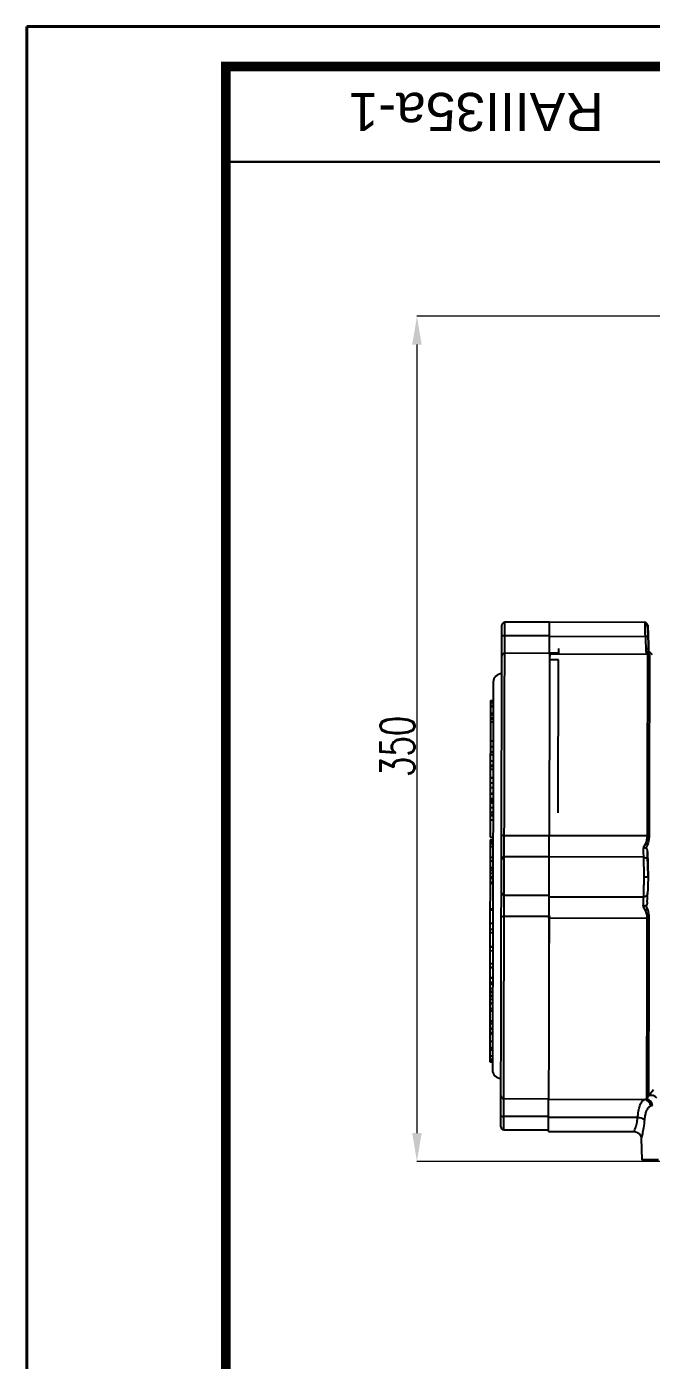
# Model space of a CAD drawing. Header units: millimetres. Extents: x 2126 to 3741, y 477 to 1658.
# Drawn here: x 2126.4 to 2347, y 1186.6 to 1658.1 of the extents above; entities that cross this region are included whole.
import ezdxf

# ---------------------------------------------------------------- set-up
doc = ezdxf.new("R2010")
doc.units = ezdxf.units.MM
for name, color, linetype, lineweight in [('4-尺寸线', 3, 'Continuous', 13), ('AM_5', 3, 'Continuous', 25), ('粗实线', 7, 'Continuous', 40)]:
    doc.layers.add(name, color=color, linetype=linetype, lineweight=lineweight)
doc.styles.add('SLDTEXTSTYLE1', font='txt.shx', dxfattribs={"width": 0.7, "bigfont": 'gbcbig.shx'})
doc.styles.get("Standard").update_dxf_attribs({"font": 'arial.ttf'})
doc.dimstyles.new('SLDDIMSTYLE12$0', dxfattribs={"dimtxt": 12, "dimasz": 10, "dimexe": 0, "dimexo": 0.0625, "dimgap": 0.875, "dimtad": 1, "dimdec": 1, "dimlfac": 1.8, "dimrnd": 1e-09, "dimzin": 12, "dimdsep": 46, "dimtxsty": 'SLDTEXTSTYLE1', "dimcen": 0.09, "dimdle": 8.16, "dimclrd": 3, "dimclre": 3, "dimadec": 0, "dimazin": 3, "dimtfac": 1, "dimtdec": 1, "dimtofl": 0, "dimtmove": 0, "dimatfit": 3, "dimfxl": 0, "dimfrac": 2, "dimtolj": 1, "dimlwd": 5, "dimlwe": 5, "dimarcsym": 0})

# ---------------------------------------------------------------- blocks, each defined once
blk = doc.blocks.new('*D20')
at = {"layer": 'AM_5', "color": 3, "lineweight": 5, "transparency": 16777216}
blk.add_line((2548.03, 1555.7), (2264.2, 1555.7), dxfattribs=at)
at = {"layer": 'AM_5', "color": 3, "linetype": 'Continuous', "lineweight": 5, "transparency": 16777216}
for p, q in [((2264.2, 1545.7), (2264.2, 1266.96)), ((2595.1, 1256.96), (2264.2, 1256.96))]:
    blk.add_line(p, q, dxfattribs=at)
at = {"layer": 'AM_5', "color": 3, "transparency": 16777216}
for points in [[(2262.53, 1545.7), (2265.86, 1545.7), (2264.2, 1555.7)], [(2262.53, 1266.96), (2265.86, 1266.96), (2264.2, 1256.96)]]:
    blk.add_solid(points, dxfattribs=at)
at = {"layer": 'Defpoints', "color": 0, "transparency": 16777216}
for p in [(2548.1, 1555.7), (2264.2, 1256.96), (2595.16, 1256.96)]:
    blk.add_point(p, dxfattribs=at)
at = {"layer": 'AM_5', "color": 0, "transparency": 16777216, "insert": (2257.32, 1403.65), "char_height": 12, "attachment_point": 5, "rotation": 90, "style": 'SLDTEXTSTYLE1'}
blk.add_mtext('\\A1;350', dxfattribs=at)
blk = doc.blocks.new('图框2')
for p in [(22181, 6629.57), (23795.37, 7810.82)]:
    blk.add_line(p, (22181, 7810.82))
at = {"const_width": 3.38}
blk.add_lwpolyline([(23781.31, 7796.75), (22251.31, 7796.75), (22251.31, 6643.63), (23781.31, 6643.63)], close=True, dxfattribs=at)
at = {"const_width": 0.844}
blk.add_lwpolyline([(22420.06, 7796.75), (22420.06, 7763), (22251.31, 7763)], dxfattribs=at)
at = {"layer": '4-尺寸线', "insert": (22339.78, 7780.77), "char_height": 13.5, "width": 168.75, "attachment_point": 5, "rotation": 180}
blk.add_mtext('RAIII35a-1', dxfattribs=at)

msp = doc.modelspace()

# ---------------------------------------------------------------- linework, layer by layer
at = {"color": 7, "linetype": 'Continuous', "lineweight": 25}
for p, q in [((2295.218, 1442.897), (2295.228, 1447.565)), ((2311.07, 1447.531), (2295.228, 1447.565)), ((2344.908, 1447.494), (2311.07, 1447.567)), ((2295.204, 1436.574), (2295.218, 1442.897)), ((2295.218, 1442.897), (2311.06, 1442.863)), ((2311.06, 1442.632), (2344.894, 1442.559)), ((2314.208, 1438.321), (2314.204, 1436.59)), ((2345.05, 1438.249), (2345.048, 1437.162)), ((2311.204, 1436.54), (2295.204, 1436.574)), ((2311.199, 1434.24), (2311.204, 1436.54)), ((2314.199, 1434.234), (2311.199, 1434.24)), ((2345.632, 1436.146), (2311.203, 1436.219)), ((2314.204, 1436.59), (2311.204, 1436.597)), ((2311.204, 1436.597), (2311.204, 1436.54)), ((2314.083, 1380.132), (2314.199, 1434.234)), ((2314.204, 1436.59), (2314.204, 1436.361)), ((2347.46, 1436.075), (2346.049, 1437.492)), ((2346.049, 1437.485), (2346.049, 1437.492)), ((2290.167, 1419.161), (2290.164, 1418.067)), ((2290.168, 1419.932), (2290.167, 1419.431)), ((2290.167, 1419.431), (2291.167, 1419.429)), ((2290.167, 1419.431), (2290.167, 1419.161)), ((2290.167, 1419.161), (2291.167, 1419.159)), ((2290.168, 1419.932), (2291.168, 1419.93)), ((2290.158, 1414.936), (2290.155, 1413.775)), ((2290.159, 1415.357), (2290.158, 1414.936)), ((2290.158, 1414.936), (2291.158, 1414.934)), ((2290.164, 1417.718), (2290.159, 1415.357)), ((2290.159, 1415.357), (2291.159, 1415.355)), ((2290.164, 1418.067), (2291.164, 1418.065)), ((2290.164, 1418.067), (2290.164, 1417.718)), ((2290.164, 1417.718), (2291.164, 1417.715)), ((2290.152, 1412.393), (2290.138, 1405.687)), ((2290.155, 1413.441), (2290.152, 1412.393)), ((2290.152, 1412.393), (2291.152, 1412.391)), ((2290.155, 1413.775), (2291.155, 1413.773)), ((2290.155, 1413.775), (2290.155, 1413.441)), ((2290.155, 1413.441), (2291.155, 1413.439)), ((2290.138, 1405.687), (2290.134, 1403.647)), ((2290.138, 1405.687), (2291.138, 1405.684)), ((2290.127, 1400.681), (2290.123, 1398.544)), ((2290.129, 1401.726), (2290.127, 1400.681)), ((2291.127, 1400.678), (2290.127, 1400.681)), ((2290.134, 1403.647), (2290.129, 1401.726)), ((2290.129, 1401.726), (2291.129, 1401.724)), ((2290.134, 1403.647), (2291.134, 1403.645)), ((2290.119, 1396.642), (2290.116, 1395.614)), ((2290.116, 1395.614), (2291.116, 1395.612)), ((2290.12, 1397.081), (2290.118, 1396.571)), ((2290.123, 1398.544), (2290.119, 1396.979)), ((2290.119, 1396.979), (2291.119, 1396.977)), ((2290.119, 1396.979), (2290.119, 1396.642)), ((2290.119, 1396.979), (2290.119, 1396.642)), ((2290.119, 1396.642), (2291.119, 1396.64)), ((2290.123, 1398.544), (2291.123, 1398.542)), ((2290.106, 1390.796), (2290.103, 1389.142)), ((2290.11, 1392.583), (2290.106, 1390.796)), ((2290.106, 1390.796), (2291.106, 1390.794)), ((2290.11, 1392.72), (2291.11, 1392.718)), ((2290.11, 1392.583), (2291.11, 1392.581)), ((2290.098, 1386.918), (2290.094, 1385.258)), ((2290.103, 1389.142), (2290.098, 1387.19)), ((2290.098, 1387.19), (2291.098, 1387.188)), ((2290.098, 1387.19), (2290.098, 1386.918)), ((2290.098, 1386.918), (2291.098, 1386.915)), ((2290.103, 1389.142), (2291.103, 1389.14)), ((2290.087, 1382.014), (2290.084, 1380.37)), ((2290.091, 1383.674), (2290.087, 1382.014)), ((2290.087, 1382.014), (2291.087, 1382.012)), ((2290.093, 1384.519), (2290.091, 1383.946)), ((2290.091, 1383.946), (2291.091, 1383.944)), ((2290.091, 1383.946), (2290.091, 1383.674)), ((2290.091, 1383.674), (2291.091, 1383.671)), ((2290.094, 1385.258), (2290.093, 1384.519)), ((2290.093, 1384.519), (2291.093, 1384.516)), ((2290.094, 1385.258), (2291.094, 1385.256)), ((2290.078, 1377.719), (2290.065, 1371.63)), ((2290.082, 1379.294), (2290.078, 1377.73)), ((2290.078, 1377.73), (2291.078, 1377.728)), ((2290.084, 1380.37), (2290.082, 1379.543)), ((2290.082, 1379.543), (2291.082, 1379.541)), ((2290.082, 1379.543), (2290.082, 1379.294)), ((2290.082, 1379.294), (2291.082, 1379.292)), ((2290.084, 1380.37), (2291.084, 1380.368)), ((2295.05, 1364.605), (2295.066, 1372.178)), ((2295.066, 1372.178), (2310.909, 1372.144)), ((2310.909, 1372.184), (2345.495, 1372.11)), ((2290.058, 1368.295), (2290.05, 1364.556)), ((2290.06, 1369.393), (2290.058, 1368.295)), ((2290.058, 1368.295), (2291.058, 1368.293)), ((2290.061, 1369.537), (2290.06, 1369.393)), ((2290.06, 1369.393), (2291.06, 1369.391)), ((2290.062, 1369.928), (2290.061, 1369.537)), ((2290.061, 1369.537), (2291.061, 1369.534)), ((2290.063, 1370.487), (2290.062, 1369.928)), ((2290.062, 1369.928), (2291.062, 1369.926)), ((2290.063, 1370.631), (2291.063, 1370.629)), ((2290.063, 1370.487), (2291.063, 1370.485)), ((2290.065, 1371.63), (2291.065, 1371.628)), ((2344.903, 1369.221), (2344.073, 1367.766)), ((2344.962, 1369.202), (2344.903, 1369.221)), ((2345.609, 1368.848), (2345.064, 1367.7)), ((2290.047, 1362.966), (2290.045, 1362.33)), ((2290.05, 1364.556), (2290.047, 1363.227)), ((2290.047, 1363.227), (2291.047, 1363.225)), ((2290.047, 1363.227), (2290.047, 1363.047)), ((2290.047, 1363.047), (2290.047, 1362.966)), ((2290.05, 1364.556), (2291.05, 1364.554)), ((2295.021, 1351.125), (2295.05, 1364.605)), ((2310.893, 1364.572), (2295.05, 1364.605)), ((2344.195, 1364.543), (2310.893, 1364.614)), ((2345.585, 1366.437), (2345.878, 1357.492)), ((2290.038, 1358.824), (2290.035, 1357.61)), ((2290.04, 1360.076), (2290.038, 1358.824)), ((2290.038, 1358.824), (2291.038, 1358.822)), ((2290.042, 1360.684), (2290.04, 1360.076)), ((2290.04, 1359.933), (2291.04, 1359.93)), ((2290.043, 1361.116), (2290.042, 1360.915)), ((2290.042, 1360.915), (2291.042, 1360.913)), ((2290.042, 1360.915), (2290.042, 1360.684)), ((2290.042, 1360.684), (2291.042, 1360.682)), ((2290.045, 1361.983), (2290.043, 1361.116)), ((2290.045, 1362.33), (2290.045, 1361.983)), ((2290.03, 1355.355), (2290.003, 1342.626)), ((2290.031, 1355.631), (2290.03, 1355.355)), ((2290.03, 1355.355), (2291.03, 1355.353)), ((2290.031, 1355.631), (2291.031, 1355.629)), ((2290.034, 1357.12), (2291.034, 1357.118)), ((2290.034, 1357.12), (2290.034, 1357.062)), ((2290.034, 1357.062), (2291.034, 1357.06)), ((2290.035, 1357.61), (2291.035, 1357.608)), ((2290.035, 1357.437), (2291.035, 1357.435)), ((2345.878, 1357.492), (2345.878, 1357.492)), ((2295.005, 1343.553), (2295.021, 1351.125)), ((2295.021, 1351.125), (2310.864, 1351.091)), ((2310.863, 1350.519), (2344.165, 1350.447)), ((2290.01, 1345.891), (2291.01, 1345.889)), ((2291.011, 1346.112), (2290.011, 1346.114)), ((2311.006, 1343.806), (2311.005, 1343.519)), ((2344.029, 1347.224), (2344.853, 1345.767)), ((2345.021, 1347.287), (2345.6, 1346.031)), ((2289.995, 1339.03), (2289.993, 1337.839)), ((2290, 1341.205), (2289.995, 1339.03)), ((2289.995, 1339.03), (2290.995, 1339.028)), ((2290, 1341.205), (2291, 1341.202)), ((2311.005, 1343.519), (2295.005, 1343.553)), ((2345.432, 1342.875), (2310.847, 1342.949)), ((2310.985, 1334.132), (2311.005, 1343.519)), ((2289.993, 1337.839), (2289.982, 1332.878)), ((2289.993, 1337.839), (2290.993, 1337.836)), ((2289.979, 1331.457), (2289.97, 1326.972)), ((2289.982, 1332.846), (2289.979, 1331.457)), ((2289.979, 1331.457), (2290.979, 1331.455)), ((2289.982, 1332.878), (2290.982, 1332.876)), ((2289.982, 1332.878), (2289.982, 1332.846)), ((2289.982, 1332.846), (2290.982, 1332.844)), ((2289.967, 1325.496), (2289.959, 1321.952)), ((2289.97, 1326.972), (2289.967, 1325.658)), ((2289.967, 1325.658), (2290.967, 1325.656)), ((2289.967, 1325.658), (2289.967, 1325.496)), ((2289.967, 1325.496), (2290.967, 1325.494)), ((2289.97, 1326.972), (2290.97, 1326.97)), ((2289.955, 1320.275), (2289.953, 1318.938)), ((2289.959, 1321.849), (2289.955, 1320.283)), ((2289.955, 1320.283), (2290.955, 1320.281)), ((2289.955, 1320.056), (2290.955, 1320.054)), ((2289.959, 1321.952), (2290.959, 1321.95)), ((2289.959, 1321.952), (2289.959, 1321.849)), ((2289.959, 1321.951), (2289.959, 1321.849)), ((2289.959, 1321.849), (2290.959, 1321.847)), ((2289.945, 1315.422), (2289.943, 1314.357)), ((2289.948, 1316.749), (2289.945, 1315.636)), ((2289.945, 1315.636), (2290.945, 1315.634)), ((2289.945, 1315.636), (2289.945, 1315.422)), ((2289.945, 1315.422), (2290.945, 1315.42)), ((2289.948, 1316.749), (2290.948, 1316.747)), ((2289.949, 1317.198), (2290.949, 1317.196)), ((2289.953, 1318.938), (2289.95, 1317.887)), ((2289.951, 1318.232), (2290.951, 1318.23)), ((2289.954, 1319.63), (2290.954, 1319.628)), ((2289.936, 1311.047), (2289.934, 1310.187)), ((2289.939, 1312.798), (2289.936, 1311.047)), ((2289.936, 1311.047), (2290.936, 1311.045)), ((2289.94, 1313.012), (2289.939, 1312.798)), ((2289.939, 1312.798), (2290.939, 1312.796)), ((2289.943, 1314.357), (2289.94, 1313.012)), ((2289.94, 1313.012), (2290.94, 1313.01)), ((2289.943, 1314.357), (2290.943, 1314.355)), ((2289.926, 1306.61), (2289.925, 1305.848)), ((2289.934, 1310.187), (2289.926, 1306.61)), ((2289.926, 1306.61), (2290.926, 1306.608)), ((2289.934, 1310.187), (2290.934, 1310.185)), ((2289.916, 1302.012), (2289.911, 1299.409)), ((2289.918, 1302.579), (2289.916, 1302.012)), ((2289.916, 1302.012), (2290.916, 1302.009)), ((2289.92, 1303.8), (2289.918, 1302.579)), ((2289.918, 1302.579), (2290.918, 1302.576)), ((2289.921, 1304.054), (2289.92, 1303.8)), ((2289.92, 1303.8), (2290.92, 1303.798)), ((2289.924, 1305.665), (2289.921, 1304.054)), ((2289.921, 1304.054), (2290.921, 1304.052)), ((2289.925, 1305.848), (2289.924, 1305.665)), ((2289.924, 1305.665), (2290.924, 1305.662)), ((2289.925, 1305.848), (2290.925, 1305.845)), ((2289.906, 1297.147), (2289.904, 1296.408)), ((2289.911, 1299.409), (2289.906, 1297.215)), ((2289.906, 1297.215), (2290.906, 1297.213)), ((2289.906, 1297.215), (2289.906, 1297.147)), ((2289.906, 1297.147), (2290.906, 1297.145)), ((2289.911, 1299.409), (2290.911, 1299.407)), ((2289.896, 1292.347), (2289.895, 1292.125)), ((2289.895, 1292.125), (2290.895, 1292.123)), ((2289.897, 1292.961), (2289.896, 1292.347)), ((2289.896, 1292.347), (2290.896, 1292.344)), ((2289.9, 1294.267), (2289.897, 1293.133)), ((2289.897, 1293.133), (2290.897, 1293.131)), ((2289.897, 1293.133), (2289.897, 1292.961)), ((2289.897, 1292.961), (2290.897, 1292.959)), ((2289.904, 1296.363), (2289.9, 1294.267)), ((2289.9, 1294.267), (2290.9, 1294.265)), ((2289.904, 1296.408), (2289.904, 1296.363)), ((2289.904, 1296.408), (2290.904, 1296.405)), ((2289.904, 1296.363), (2290.904, 1296.361)), ((2346.005, 1280.148), (2347.717, 1282.411)), ((2294.854, 1272.834), (2294.867, 1279.156)), ((2294.867, 1279.156), (2310.71, 1279.122)), ((2310.71, 1278.914), (2344.586, 1278.841)), ((2344.586, 1278.841), (2345.296, 1279.062)), ((2347.396, 1276.693), (2346.745, 1276.466)), ((2294.844, 1268.165), (2294.854, 1272.834)), ((2310.697, 1272.8), (2294.854, 1272.834)), ((2342.213, 1272.435), (2310.696, 1272.502)), ((2294.844, 1268.165), (2310.687, 1268.132)), ((2310.686, 1267.567), (2340.922, 1267.502)), ((2343.414, 1265.12), (2343.664, 1257.497))]:
    msp.add_line(p, q, dxfattribs=at)
at = {"color": 7, "linetype": 'Continuous', "lineweight": 25, "flags": 128}
for points in [[(2294.217, 1442.547), (2294.236, 1442.616), (2294.293, 1442.682), (2294.386, 1442.742), (2294.51, 1442.795), (2294.662, 1442.839), (2294.835, 1442.871), (2295.022, 1442.89), (2295.218, 1442.897)], [(2295.066, 1372.178), (2295.078, 1377.437), (2295.089, 1382.608), (2295.099, 1387.666), (2295.11, 1392.59), (2295.12, 1397.357), (2295.13, 1401.945), (2295.139, 1406.333), (2295.148, 1410.503), (2295.157, 1414.434), (2295.165, 1418.109), (2295.172, 1421.511), (2295.178, 1424.626), (2295.184, 1427.438), (2295.19, 1429.936), (2295.194, 1432.107), (2295.198, 1433.943), (2295.202, 1435.434), (2295.204, 1436.574)], [(2345.632, 1436.146), (2345.629, 1434.994), (2345.626, 1433.495), (2345.622, 1431.657), (2345.618, 1429.488), (2345.612, 1426.997), (2345.606, 1424.196), (2345.6, 1421.097), (2345.592, 1417.713), (2345.585, 1414.061), (2345.576, 1410.156), (2345.567, 1406.016), (2345.558, 1401.658), (2345.548, 1397.104), (2345.538, 1392.373), (2345.528, 1387.485), (2345.517, 1382.464), (2345.506, 1377.331), (2345.495, 1372.11)], [(2346.338, 1435.856), (2346.336, 1434.708), (2346.333, 1433.216), (2346.329, 1431.384), (2346.324, 1429.223), (2346.319, 1426.741), (2346.313, 1423.95), (2346.306, 1420.862), (2346.299, 1417.491), (2346.291, 1413.852), (2346.283, 1409.962), (2346.274, 1405.836), (2346.265, 1401.495), (2346.255, 1396.957), (2346.245, 1392.243), (2346.235, 1387.374), (2346.224, 1382.371), (2346.213, 1377.257), (2346.202, 1372.055)], [(2294.867, 1279.156), (2294.87, 1280.296), (2294.873, 1281.788), (2294.877, 1283.623), (2294.882, 1285.795), (2294.887, 1288.292), (2294.893, 1291.105), (2294.9, 1294.219), (2294.907, 1297.622), (2294.915, 1301.297), (2294.923, 1305.228), (2294.932, 1309.397), (2294.942, 1313.786), (2294.951, 1318.374), (2294.962, 1323.14), (2294.972, 1328.064), (2294.983, 1333.123), (2294.994, 1338.294), (2295.005, 1343.553)], [(2345.432, 1342.875), (2345.421, 1337.415), (2345.409, 1332.054), (2345.398, 1326.817), (2345.387, 1321.73), (2345.377, 1316.818), (2345.367, 1312.104), (2345.357, 1307.613), (2345.348, 1303.365), (2345.339, 1299.381), (2345.331, 1295.682), (2345.324, 1292.285), (2345.318, 1289.206), (2345.312, 1286.461), (2345.307, 1284.064), (2345.302, 1282.025), (2345.299, 1280.355), (2345.296, 1279.062)], [(2346.14, 1342.927), (2346.128, 1337.695), (2346.117, 1332.553), (2346.107, 1327.524), (2346.096, 1322.629), (2346.086, 1317.893), (2346.076, 1313.335), (2346.067, 1308.977), (2346.058, 1304.838), (2346.05, 1300.937), (2346.042, 1297.291), (2346.035, 1293.918), (2346.028, 1290.831), (2346.022, 1288.046), (2346.017, 1285.575), (2346.012, 1283.428), (2346.009, 1281.617), (2346.005, 1280.148)], [(2293.855, 1273.188), (2293.874, 1273.119), (2293.931, 1273.053), (2294.023, 1272.992), (2294.147, 1272.938), (2294.299, 1272.894), (2294.471, 1272.861), (2294.659, 1272.841), (2294.854, 1272.834)]]:
    msp.add_lwpolyline(points, dxfattribs=at)
at = {"color": 7, "linetype": 'Continuous', "lineweight": 25}
for centre, radius, start, end in [((2295.225, 1446.565), 1, 89.87751, 179.87751), ((2295.194, 1435.582), 0.992, 89.41535, 179.40777), ((2294.182, 1426.367), 3, 89.87751, 179.87751), ((2294.821, 1370.647), 1.551, 80.89854, 119.14308), ((2295.017, 1363.636), 0.97, 88.05077, 177.92611), ((2294.992, 1352.094), 0.97, 181.82891, 271.70426), ((2294.766, 1345.085), 1.551, 240.61194, 278.85648), ((2293.889, 1289.368), 3, 179.87751, 269.87751), ((2294.862, 1280.148), 0.992, 180.34725, 270.33968), ((2344.152, 1276.279), 2.599, 4.13755, 80.39959), ((2344.784, 1276.492), 2.62, 4.39901, 78.72064), ((2346.915, 1277.605), 2.7, 41.22775, 109.68883), ((2294.846, 1269.165), 1, 179.87751, 269.87751), ((2342.235, 1268.478), 3.957, 53.57818, 90.31639)]:
    msp.add_arc(centre, radius, start, end, dxfattribs=at)
for points, knots in [([(2311.06, 1442.632), (2311.061, 1443.325), (2311.064, 1444.711), (2311.068, 1446.318), (2311.07, 1447.279), (2311.071, 1447.682), (2311.07, 1447.567), (2311.07, 1447.567)], [0, 0, 0, 0, 0.2499989, 0.4999978, 0.7499967, 0.9999956, 1, 1, 1, 1]), ([(2345.874, 1442.312), (2345.848, 1442.91), (2345.799, 1444.036), (2345.695, 1445.659), (2345.549, 1446.81), (2345.312, 1447.319), (2345.022, 1447.464), (2344.863, 1447.49), (2344.782, 1447.495), (2344.743, 1447.494), (2344.724, 1447.494)], [0, 0, 0, 0, 0.2193649, 0.4129371, 0.7194023, 0.9145926, 0.9691015, 0.9866348, 0.9936343, 1, 1, 1, 1]), ([(2344.894, 1442.559), (2344.88, 1443.056), (2344.853, 1444.019), (2344.81, 1445.561), (2344.773, 1446.867), (2344.754, 1447.557), (2344.757, 1447.434), (2344.758, 1447.408)], [0, 0, 0, 0, 0.1777649, 0.3440798, 0.6411076, 0.9252037, 1, 1, 1, 1]), ([(2294.217, 1442.547), (2294.218, 1443.101), (2294.22, 1444.236), (2294.223, 1445.537), (2294.225, 1446.407), (2294.225, 1446.515), (2294.225, 1446.567)], [0, 0, 0, 0, 0.244178, 0.5, 0.755822, 1, 1, 1, 1]), ([(2345.893, 1442.25), (2345.873, 1442.852), (2345.834, 1444.057), (2345.788, 1445.435), (2345.759, 1446.326), (2345.749, 1446.629), (2345.759, 1446.322), (2345.789, 1445.43), (2345.834, 1444.053), (2345.873, 1442.851), (2345.893, 1442.25)], [0, 0, 0, 0, 0.1251383, 0.2502561, 0.3753727, 0.5004304, 0.6253971, 0.7502836, 0.8751239, 1, 1, 1, 1]), ([(2294.202, 1435.593), (2294.202, 1435.826), (2294.203, 1436.301), (2294.207, 1437.886), (2294.211, 1439.978), (2294.215, 1441.7), (2294.217, 1442.547)], [0, 0, 0, 0, 0.2457963, 0.5, 0.7542037, 1, 1, 1, 1]), ([(2344.894, 1442.559), (2344.926, 1441.688), (2344.985, 1440.048), (2345.03, 1438.823), (2345.05, 1438.249)], [0, 0, 0, 0, 0.5316368, 1, 1, 1, 1]), ([(2345.893, 1442.25), (2345.878, 1442.292), (2345.856, 1442.357), (2345.731, 1442.432), (2345.602, 1442.483), (2345.442, 1442.522), (2345.211, 1442.557), (2345.019, 1442.558), (2344.894, 1442.559)], [0, 0, 0, 0, 0.2396181, 0.368465, 0.5000016, 0.631538, 0.7603841, 1, 1, 1, 1]), ([(2346.049, 1437.485), (2346.044, 1437.539), (2346.034, 1437.644), (2345.95, 1437.845), (2345.837, 1437.969), (2345.744, 1438.039), (2345.743, 1438.04), (2345.74, 1438.042), (2345.728, 1438.051), (2345.635, 1438.119), (2345.417, 1438.231), (2345.178, 1438.243), (2345.05, 1438.249)], [0, 0, 0, 0, 0.1327495, 0.2588281, 0.507271, 0.5073526, 0.5079526, 0.5095815, 0.5156813, 0.5392472, 0.7549274, 1, 1, 1, 1]), ([(2346.049, 1437.485), (2346.027, 1438.163), (2345.982, 1439.529), (2345.923, 1441.339), (2345.893, 1442.25)], [0, 0, 0, 0, 0.496466, 1, 1, 1, 1]), ([(2345.893, 1442.25), (2345.923, 1441.341), (2345.982, 1439.531), (2346.027, 1438.165), (2346.049, 1437.485)], [0, 0, 0, 0, 0.50237507, 1, 1, 1, 1]), ([(2294.066, 1372.001), (2294.071, 1374.497), (2294.082, 1379.534), (2294.098, 1386.911), (2294.113, 1394.153), (2294.128, 1401.132), (2294.142, 1407.735), (2294.155, 1413.829), (2294.167, 1419.321), (2294.177, 1424.133), (2294.186, 1428.196), (2294.193, 1431.465), (2294.199, 1434.004), (2294.201, 1435.066), (2294.202, 1435.593)], [0, 0, 0, 0, 0.0799588, 0.1613715, 0.2441424, 0.3288926, 0.4142166, 0.5, 0.5857784, 0.6711024, 0.7558576, 0.8386237, 0.9200388, 1, 1, 1, 1]), ([(2345.795, 1436.922), (2345.747, 1436.961), (2345.648, 1437.041), (2345.456, 1437.123), (2345.251, 1437.167), (2345.11, 1437.163), (2345.048, 1437.162)], [0, 0, 0, 0, 0.2391493, 0.4971627, 0.7785241, 1, 1, 1, 1]), ([(2345.048, 1437.162), (2345.218, 1436.936), (2345.552, 1436.495), (2345.605, 1436.261), (2345.632, 1436.146)], [0, 0, 0, 0, 0.51151, 1, 1, 1, 1]), ([(2345.795, 1436.922), (2345.951, 1436.691), (2346.264, 1436.228), (2346.314, 1435.98), (2346.338, 1435.856)], [0, 0, 0, 0, 0.5006525, 1, 1, 1, 1]), ([(2346.047, 1436.819), (2346.041, 1436.797), (2346.032, 1436.764), (2345.946, 1436.802), (2345.872, 1436.854), (2345.819, 1436.901), (2345.795, 1436.922)], [0, 0, 0, 0, 0.5469017, 0.7855349, 0.9022486, 1, 1, 1, 1]), ([(2346.047, 1436.819), (2346.047, 1436.821), (2346.047, 1436.837), (2346.048, 1436.942), (2346.048, 1437.15), (2346.049, 1437.369), (2346.049, 1437.485)], [0, 0, 0, 0, 0.0080689, 0.080583, 0.5145774, 1, 1, 1, 1]), ([(2291.182, 1426.374), (2291.182, 1426.319), (2291.182, 1426.209), (2291.18, 1425.299), (2291.177, 1423.813), (2291.172, 1421.639), (2291.166, 1418.808), (2291.159, 1415.295), (2291.15, 1411.14), (2291.139, 1406.397), (2291.128, 1401.136), (2291.116, 1395.444), (2291.103, 1389.421), (2291.09, 1383.198), (2291.076, 1376.832), (2291.063, 1370.48), (2291.049, 1364.141), (2291.04, 1359.963), (2291.036, 1357.874)], [0, 0, 0, 0, 0.058246, 0.11649693, 0.17824009, 0.23998813, 0.30380301, 0.36862551, 0.4341376, 0.5, 0.56586239, 0.63137448, 0.69619698, 0.76001186, 0.82175502, 0.88350306, 0.9417503, 1, 1, 1, 1]), ([(2290.116, 1395.614), (2290.116, 1395.284), (2290.114, 1394.648), (2290.113, 1393.871), (2290.111, 1393.26), (2290.111, 1392.938), (2290.11, 1392.769), (2290.11, 1392.72)], [0, 0, 0, 0, 0.3287543, 0.6337994, 0.7646363, 0.9315296, 1, 1, 1, 1]), ([(2290.11, 1392.72), (2290.11, 1392.657), (2290.11, 1392.572), (2290.11, 1392.594), (2290.11, 1392.6)], [0, 0, 0, 0, 0.7378069, 1, 1, 1, 1]), ([(2294.048, 1363.671), (2294.049, 1364.062), (2294.051, 1364.858), (2294.055, 1366.848), (2294.06, 1369.261), (2294.064, 1371.098), (2294.066, 1372.001)], [0, 0, 0, 0, 0.2457963, 0.5, 0.7542037, 1, 1, 1, 1]), ([(2345.495, 1372.11), (2345.467, 1371.608), (2345.411, 1370.58), (2345.075, 1369.681), (2344.903, 1369.221)], [0, 0, 0, 0, 0.4884898, 1, 1, 1, 1]), ([(2346.202, 1372.055), (2346.174, 1371.488), (2346.117, 1370.353), (2345.779, 1369.35), (2345.609, 1368.848)], [0, 0, 0, 0, 0.499286, 1, 1, 1, 1]), ([(2290.063, 1370.631), (2290.063, 1370.627), (2290.063, 1370.623), (2290.063, 1370.425), (2290.062, 1370.38)], [0, 0, 0, 0, 0.7701165, 1, 1, 1, 1]), ([(2345.064, 1367.7), (2344.921, 1367.727), (2344.631, 1367.782), (2344.26, 1367.772), (2344.073, 1367.767)], [0, 0, 0, 0, 0.4948171, 1, 1, 1, 1]), ([(2344.073, 1367.766), (2344.1, 1367.052), (2344.152, 1365.669), (2344.181, 1364.91), (2344.195, 1364.543)], [0, 0, 0, 0, 0.5167256, 1, 1, 1, 1]), ([(2345.609, 1368.848), (2345.566, 1368.883), (2345.48, 1368.953), (2345.319, 1369.049), (2345.145, 1369.136), (2345.023, 1369.18), (2344.962, 1369.202)], [0, 0, 0, 0, 0.24739087, 0.49972223, 0.75219654, 1, 1, 1, 1]), ([(2345.064, 1367.7), (2345.105, 1367.687), (2345.186, 1367.662), (2345.294, 1367.562), (2345.383, 1367.426), (2345.479, 1367.201), (2345.558, 1366.864), (2345.575, 1366.584), (2345.585, 1366.437)], [0, 0, 0, 0, 0.1116726, 0.2224733, 0.3337517, 0.4562523, 0.7126739, 1, 1, 1, 1]), ([(2290.047, 1363.227), (2290.046, 1362.752), (2290.044, 1361.669), (2290.043, 1361.108), (2290.042, 1360.956), (2290.042, 1360.915)], [0, 0, 0, 0, 0.3643853, 0.8308514, 1, 1, 1, 1]), ([(2294.036, 1357.867), (2294.037, 1358.479), (2294.04, 1359.732), (2294.043, 1361.448), (2294.046, 1362.866), (2294.048, 1363.407), (2294.048, 1363.671)], [0, 0, 0, 0, 0.244178, 0.5, 0.755822, 1, 1, 1, 1]), ([(2344.195, 1364.543), (2344.202, 1364.277), (2344.216, 1363.738), (2344.251, 1362.336), (2344.293, 1360.75), (2344.336, 1359.085), (2344.363, 1358.052), (2344.377, 1357.495)], [0, 0, 0, 0, 0.210699, 0.4283077, 0.6613624, 0.8175755, 1, 1, 1, 1]), ([(2344.195, 1364.543), (2344.38, 1364.525), (2344.764, 1364.486), (2345.262, 1364.174), (2345.612, 1363.716), (2345.665, 1363.356), (2345.691, 1363.183)], [0, 0, 0, 0, 0.2401532, 0.4994831, 0.7591014, 1, 1, 1, 1]), ([(2345.691, 1363.183), (2345.679, 1363.567), (2345.653, 1364.349), (2345.608, 1365.734), (2345.585, 1366.437)], [0, 0, 0, 0, 0.4921548, 1, 1, 1, 1]), ([(2345.878, 1357.492), (2345.858, 1358.107), (2345.817, 1359.339), (2345.762, 1361.011), (2345.717, 1362.395), (2345.7, 1362.92), (2345.691, 1363.183)], [0, 0, 0, 0, 0.2499144, 0.4998312, 0.749722, 1, 1, 1, 1]), ([(2290.042, 1360.684), (2290.042, 1360.656), (2290.042, 1360.601), (2290.041, 1360.451), (2290.041, 1360.241), (2290.04, 1360.062), (2290.04, 1359.955), (2290.04, 1359.933)], [0, 0, 0, 0, 0.2821351, 0.5661087, 0.7576061, 0.9501635, 1, 1, 1, 1]), ([(2291.036, 1357.874), (2291.031, 1355.785), (2291.022, 1351.607), (2291.009, 1345.268), (2290.995, 1338.915), (2290.982, 1332.55), (2290.968, 1326.327), (2290.955, 1320.304), (2290.943, 1314.612), (2290.932, 1309.351), (2290.922, 1304.607), (2290.913, 1300.453), (2290.905, 1296.939), (2290.899, 1294.108), (2290.895, 1291.935), (2290.892, 1290.449), (2290.89, 1289.539), (2290.889, 1289.429), (2290.889, 1289.374)], [0, 0, 0, 0, 0.05824723, 0.11649692, 0.17824009, 0.23998812, 0.30380301, 0.36862551, 0.43413759, 0.5, 0.5658624, 0.63137448, 0.69619698, 0.76001187, 0.82175503, 0.88350307, 0.94174906, 1, 1, 1, 1]), ([(2294.023, 1352.063), (2294.024, 1352.328), (2294.025, 1352.869), (2294.028, 1354.287), (2294.032, 1356.003), (2294.034, 1357.256), (2294.036, 1357.867)], [0, 0, 0, 0, 0.244178, 0.5, 0.755822, 1, 1, 1, 1]), ([(2290.034, 1357.061), (2290.033, 1356.659), (2290.032, 1355.969), (2290.031, 1355.73), (2290.031, 1355.631)], [0, 0, 0, 0, 0.58376, 1, 1, 1, 1]), ([(2290.035, 1357.56), (2290.035, 1357.496), (2290.034, 1357.287), (2290.034, 1357.188), (2290.034, 1357.12)], [0, 0, 0, 0, 0.30921114, 1, 1, 1, 1]), ([(2290.035, 1357.61), (2290.035, 1357.607), (2290.035, 1357.6), (2290.035, 1357.542), (2290.035, 1357.472), (2290.035, 1357.437)], [0, 0, 0, 0, 0.35685995, 0.67713998, 1, 1, 1, 1]), ([(2344.377, 1357.495), (2344.36, 1356.938), (2344.329, 1355.904), (2344.279, 1354.239), (2344.23, 1352.653), (2344.189, 1351.252), (2344.173, 1350.713), (2344.165, 1350.447)], [0, 0, 0, 0, 0.1824675, 0.3387374, 0.5719456, 0.7894595, 1, 1, 1, 1]), ([(2345.878, 1357.492), (2345.865, 1357.492), (2345.836, 1357.492), (2345.616, 1357.493), (2345.329, 1357.494), (2345.045, 1357.495), (2344.721, 1357.496), (2344.491, 1357.495), (2344.377, 1357.495)], [0, 0, 0, 0, 0.18848, 0.4272136, 0.5636211, 0.7073559, 0.8543277, 1, 1, 1, 1]), ([(2345.878, 1357.492), (2345.855, 1356.874), (2345.809, 1355.645), (2345.748, 1353.984), (2345.696, 1352.596), (2345.677, 1352.069), (2345.667, 1351.801)], [0, 0, 0, 0, 0.2507124, 0.4986063, 0.745722, 1, 1, 1, 1]), ([(2294.006, 1343.734), (2294.007, 1344.637), (2294.011, 1346.474), (2294.017, 1348.887), (2294.021, 1350.877), (2294.023, 1351.672), (2294.023, 1352.063)], [0, 0, 0, 0, 0.24579633, 0.5, 0.75420367, 1, 1, 1, 1]), ([(2344.165, 1350.447), (2344.149, 1350.081), (2344.117, 1349.322), (2344.059, 1347.939), (2344.029, 1347.224)], [0, 0, 0, 0, 0.4833289, 1, 1, 1, 1]), ([(2345.667, 1351.801), (2345.64, 1351.628), (2345.585, 1351.268), (2345.233, 1350.812), (2344.734, 1350.501), (2344.35, 1350.465), (2344.165, 1350.447)], [0, 0, 0, 0, 0.2408964, 0.5005148, 0.7598458, 1, 1, 1, 1]), ([(2345.546, 1348.548), (2345.536, 1348.399), (2345.518, 1348.117), (2345.436, 1347.779), (2345.339, 1347.555), (2345.249, 1347.422), (2345.141, 1347.324), (2345.061, 1347.299), (2345.021, 1347.287)], [0, 0, 0, 0, 0.2899249, 0.5479671, 0.6695696, 0.7795481, 0.889482, 1, 1, 1, 1]), ([(2345.546, 1348.548), (2345.572, 1349.246), (2345.624, 1350.631), (2345.653, 1351.414), (2345.667, 1351.801)], [0, 0, 0, 0, 0.5043694, 1, 1, 1, 1]), ([(2290.01, 1345.891), (2290.01, 1345.705), (2290.009, 1345.408), (2290.007, 1344.616), (2290.006, 1343.764), (2290.003, 1342.714), (2290.001, 1341.837), (2290, 1341.313), (2290, 1341.205)], [0, 0, 0, 0, 0.2971115, 0.4738096, 0.6178895, 0.7619023, 0.9507985, 1, 1, 1, 1]), ([(2290.011, 1346.072), (2290.011, 1346.084), (2290.011, 1346.136), (2290.01, 1345.998), (2290.01, 1345.891)], [0, 0, 0, 0, 0.23224333, 1, 1, 1, 1]), ([(2293.87, 1280.142), (2293.871, 1280.669), (2293.873, 1281.731), (2293.878, 1284.27), (2293.885, 1287.539), (2293.894, 1291.601), (2293.904, 1296.413), (2293.916, 1301.906), (2293.929, 1307.999), (2293.943, 1314.602), (2293.958, 1321.581), (2293.974, 1328.823), (2293.989, 1336.2), (2294, 1341.238), (2294.006, 1343.734)], [0, 0, 0, 0, 0.07995876, 0.16137147, 0.24414236, 0.32889261, 0.41421659, 0.49999999, 0.58577836, 0.67110241, 0.75585763, 0.83862366, 0.92003884, 1, 1, 1, 1]), ([(2345.021, 1347.287), (2344.877, 1347.26), (2344.587, 1347.206), (2344.216, 1347.218), (2344.029, 1347.224)], [0, 0, 0, 0, 0.4935466, 1, 1, 1, 1]), ([(2345.6, 1346.031), (2345.504, 1345.977), (2345.352, 1345.892), (2345.084, 1345.807), (2344.931, 1345.78), (2344.853, 1345.767)], [0, 0, 0, 0, 0.454384, 0.7189542, 1, 1, 1, 1]), ([(2344.853, 1345.767), (2345.023, 1345.306), (2345.355, 1344.405), (2345.407, 1343.377), (2345.432, 1342.875)], [0, 0, 0, 0, 0.5115088, 1, 1, 1, 1]), ([(2345.6, 1346.031), (2345.756, 1345.542), (2346.068, 1344.568), (2346.116, 1343.473), (2346.14, 1342.927)], [0, 0, 0, 0, 0.5006519, 1, 1, 1, 1]), ([(2289.955, 1320.245), (2289.955, 1320.252), (2289.955, 1320.274), (2289.955, 1320.074), (2289.954, 1319.816), (2289.954, 1319.673)], [0, 0, 0, 0, 0.1818352, 0.549382, 1, 1, 1, 1]), ([(2289.955, 1320.056), (2289.955, 1320.008), (2289.955, 1319.923), (2289.954, 1319.774), (2289.954, 1319.679), (2289.954, 1319.63)], [0, 0, 0, 0, 0.3795737, 0.6815332, 1, 1, 1, 1]), ([(2289.955, 1320.283), (2289.955, 1320.268), (2289.955, 1320.239), (2289.955, 1320.18), (2289.955, 1320.111), (2289.955, 1320.062), (2289.955, 1320.056)], [0, 0, 0, 0, 0.2520201, 0.5042319, 0.9403511, 1, 1, 1, 1]), ([(2289.954, 1319.673), (2289.954, 1319.422), (2289.953, 1319.005), (2289.951, 1318.227), (2289.949, 1317.475), (2289.948, 1317.012), (2289.948, 1316.749)], [0, 0, 0, 0, 0.31350513, 0.52095186, 0.72715375, 1, 1, 1, 1]), ([(2289.951, 1318.232), (2289.95, 1317.98), (2289.95, 1317.538), (2289.949, 1317.224), (2289.949, 1317.222), (2289.949, 1317.222)], [0, 0, 0, 0, 0.4389962, 0.7712172, 1, 1, 1, 1]), ([(2289.954, 1319.63), (2289.954, 1319.504), (2289.953, 1319.182), (2289.952, 1318.692), (2289.951, 1318.381), (2289.951, 1318.232)], [0, 0, 0, 0, 0.2516938, 0.63895425, 1, 1, 1, 1]), ([(2293.855, 1273.188), (2293.857, 1274.034), (2293.86, 1275.757), (2293.865, 1277.849), (2293.868, 1279.434), (2293.869, 1279.909), (2293.87, 1280.142)], [0, 0, 0, 0, 0.2457963, 0.5, 0.7542037, 1, 1, 1, 1]), ([(2342.213, 1272.435), (2342.283, 1273.233), (2342.422, 1274.8), (2342.881, 1276.687), (2343.559, 1278.166), (2344.232, 1278.609), (2344.586, 1278.841)], [0, 0, 0, 0, 0.2456313, 0.4818963, 0.7279559, 1, 1, 1, 1]), ([(2345.296, 1279.062), (2345.415, 1279.196), (2345.647, 1279.459), (2345.888, 1279.922), (2346.005, 1280.148)], [0, 0, 0, 0, 0.5119709, 1, 1, 1, 1]), ([(2293.846, 1269.168), (2293.846, 1269.22), (2293.846, 1269.328), (2293.848, 1270.198), (2293.851, 1271.499), (2293.854, 1272.633), (2293.855, 1273.188)], [0, 0, 0, 0, 0.244178, 0.5, 0.755822, 1, 1, 1, 1]), ([(2346.745, 1276.466), (2346.421, 1276.292), (2345.806, 1275.961), (2345.191, 1274.858), (2344.77, 1273.443), (2344.648, 1272.279), (2344.584, 1271.662)], [0, 0, 0, 0, 0.2703279, 0.514495, 0.7428516, 1, 1, 1, 1]), ([(2340.922, 1267.502), (2340.948, 1267.565), (2341.002, 1267.693), (2341.381, 1268.711), (2341.872, 1270.264), (2342.098, 1271.703), (2342.213, 1272.435)], [0, 0, 0, 0, 0.2379914, 0.4818785, 0.7367294, 1, 1, 1, 1]), ([(2344.584, 1271.662), (2344.479, 1270.672), (2344.275, 1268.75), (2343.819, 1266.635), (2343.478, 1265.305), (2343.442, 1265.18), (2343.425, 1265.121)], [0, 0, 0, 0, 0.2781733, 0.5397402, 0.7842945, 1, 1, 1, 1]), ([(2340.901, 1267.502), (2341.213, 1267.472), (2341.692, 1267.424), (2342.271, 1267.123), (2342.671, 1266.809), (2342.996, 1266.419), (2343.314, 1265.849), (2343.376, 1265.372), (2343.416, 1265.062)], [0, 0, 0, 0, 0.2397244, 0.3685508, 0.5000393, 0.631522, 0.7603319, 1, 1, 1, 1]), ([(2349.576, 1257.484), (2349.537, 1257.484), (2348.471, 1257.486), (2346.905, 1257.49), (2345.034, 1257.494), (2343.884, 1257.496), (2343.737, 1257.496), (2343.664, 1257.497)], [0, 0, 0, 0, 0.0094252, 0.2570689, 0.5047126, 0.7523563, 1, 1, 1, 1])]:
    msp.add_open_spline(points, degree=3, knots=knots, dxfattribs=at)
for points in [[(2311.046, 1436.22), (2311.047, 1436.442), (2311.047, 1436.885), (2311.051, 1438.345), (2311.055, 1440.258), (2311.058, 1441.84), (2311.06, 1442.632)], [(2311.046, 1436.22), (2311.045, 1435.655), (2311.042, 1434.526), (2311.037, 1431.846), (2311.03, 1428.478), (2311.021, 1424.381), (2311.011, 1419.618), (2310.999, 1414.23), (2310.986, 1408.273), (2310.972, 1401.806), (2310.958, 1394.896), (2310.942, 1387.608), (2310.926, 1380.028), (2310.915, 1374.799), (2310.909, 1372.184)], [(2346.338, 1435.856), (2346.289, 1435.899), (2346.192, 1435.986), (2346.016, 1436.075), (2345.828, 1436.135), (2345.697, 1436.142), (2345.632, 1436.146)], [(2310.893, 1364.614), (2310.894, 1364.971), (2310.895, 1365.685), (2310.899, 1367.484), (2310.904, 1369.667), (2310.907, 1371.345), (2310.909, 1372.184)], [(2346.202, 1372.055), (2346.153, 1372.063), (2346.055, 1372.079), (2345.88, 1372.096), (2345.691, 1372.108), (2345.56, 1372.109), (2345.495, 1372.11)], [(2310.863, 1350.519), (2310.864, 1350.844), (2310.865, 1351.493), (2310.869, 1353.205), (2310.873, 1355.274), (2310.878, 1357.566), (2310.883, 1359.859), (2310.887, 1361.928), (2310.891, 1363.639), (2310.892, 1364.289), (2310.893, 1364.614)], [(2310.847, 1342.949), (2310.848, 1343.788), (2310.852, 1345.466), (2310.857, 1347.649), (2310.861, 1349.448), (2310.862, 1350.162), (2310.863, 1350.519)], [(2310.847, 1342.949), (2310.841, 1340.334), (2310.83, 1335.104), (2310.814, 1327.525), (2310.798, 1320.237), (2310.783, 1313.327), (2310.77, 1306.86), (2310.757, 1300.903), (2310.745, 1295.515), (2310.735, 1290.752), (2310.726, 1286.656), (2310.719, 1283.287), (2310.713, 1280.608), (2310.711, 1279.479), (2310.71, 1278.914)], [(2346.14, 1342.927), (2346.091, 1342.919), (2345.993, 1342.903), (2345.817, 1342.887), (2345.629, 1342.877), (2345.498, 1342.875), (2345.432, 1342.875)], [(2310.696, 1272.502), (2310.698, 1273.293), (2310.701, 1274.876), (2310.705, 1276.788), (2310.708, 1278.248), (2310.709, 1278.692), (2310.71, 1278.914)], [(2310.686, 1267.567), (2310.686, 1267.635), (2310.686, 1267.77), (2310.688, 1268.838), (2310.692, 1270.417), (2310.695, 1271.807), (2310.696, 1272.502)]]:
    msp.add_open_spline(points, degree=3, dxfattribs=at)

# ---------------------------------------------------------------- block references
at = {"layer": '粗实线', "linetype": 'ByBlock'}
msp.add_blockref('图框2', (-20054.634, -6152.73), dxfattribs=at)

# ---------------------------------------------------------------- dimensions: what is measured, and where the dimension line sits
at = {"layer": 'AM_5'}
dim = msp.add_linear_dim(base=(2264.196, 1256.959), p1=(2548.096, 1555.7), p2=(2595.163, 1256.959), angle=90, text='350', dimstyle='SLDDIMSTYLE12$0', override={"dimlfac": 1}, dxfattribs=at)
dim.commit()
dim.dimension.update_dxf_attribs({"geometry": '*D20', "text_midpoint": (2264.196, 1403.647), "dimtype": 160})

doc.saveas('drawing.dxf')
